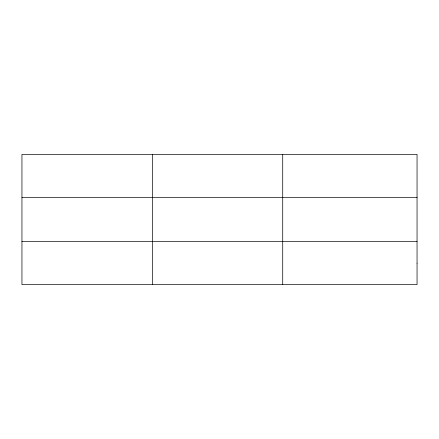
<?xml version="1.0" encoding="UTF-8"?>
<svg xmlns="http://www.w3.org/2000/svg" width="439" height="439" viewBox="0 0 439 439"><rect width="100%" height="100%" fill="white"/><g stroke="black" fill="none" stroke-linecap="round" stroke-linejoin="round"><path stroke-width="0.66" d="M152.333 154.38L152.333 284.62M282.716 154.38L282.716 284.62M21.95 197.358L417.05 197.358M21.95 241.642L417.05 241.642M417.05 263.131L417.05 284.62L21.95 284.62L21.95 154.38L417.05 154.38L417.05 263.131"/></g></svg>
